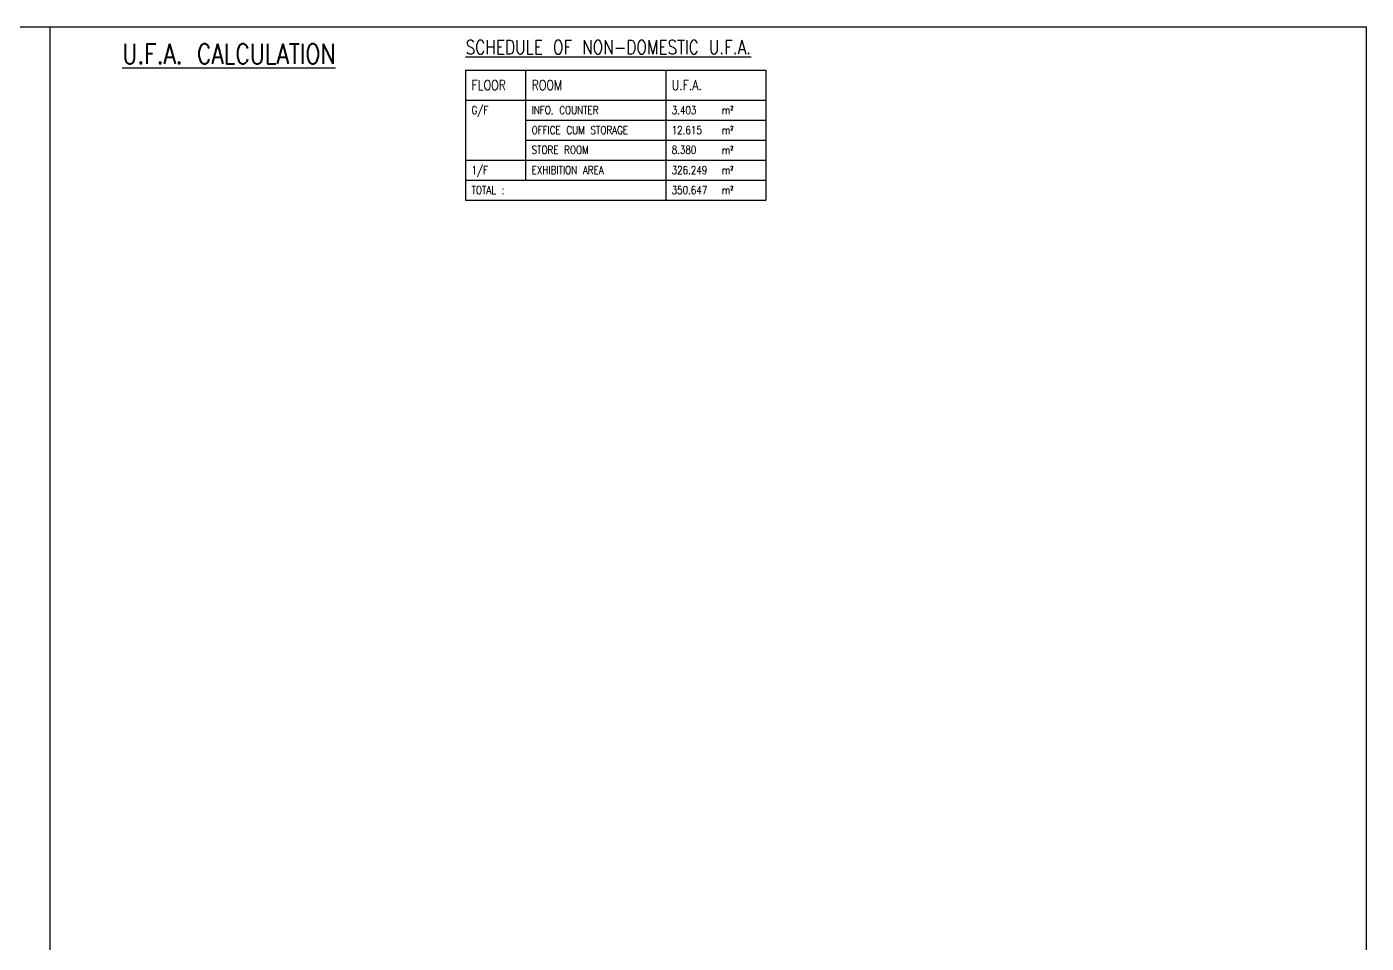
# Model space of a CAD drawing. Header units: millimetres. Extents: x 834140250 to 834644390, y 817877047 to 817987022.
# Drawn here: x 834409960 to 834490299, y 817932034 to 817987022 of the extents above; entities that cross this region are included whole.
import ezdxf

# ---------------------------------------------------------------- set-up
doc = ezdxf.new("R2010")
doc.units = ezdxf.units.MM
doc.header["$LTSCALE"] = 1000
doc.header["$MEASUREMENT"] = 0
doc.layers.add('VPA040_Text', color=3, linetype='Continuous')
doc.layers.add('VPA050_Marks', color=1, linetype='Continuous')
doc.styles.get("Standard").update_dxf_attribs({"font": 'txt.shx', "width": 0.8})

# ---------------------------------------------------------------- blocks, each defined once
blk = doc.blocks.new('M2')
at = {"width": 0.85}
for s, height, p in [('m', 200, (0, 0)), ('2', 100, (217, 100))]:
    blk.add_text(s, height=height, dxfattribs=at).set_placement(p)

msp = doc.modelspace()

# ---------------------------------------------------------------- linework, layer by layer
at = {"layer": 'VPA040_Text', "ltscale": 500}
for p, q in [((834436280.9, 817984422.5), (834436280.9, 817976622.5)), ((834436280.9, 817984422.5), (834454280.9, 817984422.5)), ((834439880.9, 817984422.5), (834439880.9, 817977822.5)), ((834448280.9, 817984422.5), (834448280.9, 817976622.5)), ((834436280.9, 817982622.5), (834454280.9, 817982622.5)), ((834439880.9, 817981422.5), (834454280.9, 817981422.5)), ((834439880.9, 817980222.5), (834454280.9, 817980222.5)), ((834436280.9, 817979022.5), (834454280.9, 817979022.5)), ((834436280.9, 817977822.5), (834454280.9, 817977822.5)), ((834436280.9, 817976622.5), (834454280.9, 817976622.5))]:
    msp.add_line(p, q, dxfattribs=at)
msp.add_lwpolyline([(834454280.9, 817984422.5), (834454280.9, 817976622.5)], dxfattribs=at)
at = {"layer": 'VPA050_Marks', "ltscale": 500}
msp.add_line((834411351.2, 817987021.7), (834411351.2, 817877046.9), dxfattribs=at)
msp.add_lwpolyline([(834351165.4, 817987021.7), (834490298.8, 817987021.7), (834490298.8, 817877046.9), (834351165.4, 817877046.9)], close=True, dxfattribs=at)

# ---------------------------------------------------------------- block references
at = {"layer": 'VPA040_Text', "ltscale": 500, "xscale": 2.399999976158142, "yscale": 2.399999976158142, "zscale": 2.4}
for p in [(834451640.9, 817981782.5), (834451640.9, 817980582.5), (834451638.2, 817979382.5), (834451638.2, 817978182.5), (834451638.2, 817976982.5)]:
    msp.add_blockref('M2', p, dxfattribs=at)

# ---------------------------------------------------------------- texts
at = {"layer": 'VPA040_Text', "ltscale": 500, "width": 0.8}
for s, height, p in [('%%USCHEDULE OF NON-DOMESTIC U.F.A.', 840, (834436280.9, 817985382.5)), ('%%UU.F.A. CALCULATION', 1200, (834415688.7, 817984794.4)), ('FLOOR', 600, (834436640.9, 817983222.5)), ('ROOM', 600, (834440240.9, 817983222.5)), ('U.F.A.', 600, (834448640.9, 817983222.5)), ('G/F', 480, (834436638.2, 817981782.5)), ('INFO. COUNTER', 480, (834440240.9, 817981782.5)), ('3.403', 480, (834448640.9, 817981782.5)), ('OFFICE CUM STORAGE', 480, (834440240.9, 817980582.5)), ('12.615', 480, (834448640.9, 817980582.5)), ('STORE ROOM', 480, (834440240.9, 817979399.2)), ('8.380', 480, (834448640.9, 817979399.2)), ('1/F', 480, (834436638.2, 817978182.5)), ('EXHIBITION AREA', 480, (834440240.9, 817978182.5)), ('326.249', 480, (834448638.2, 817978182.5)), ('TOTAL :', 480, (834436635.5, 817976982.5)), ('350.647', 480, (834448638.2, 817976982.5))]:
    msp.add_text(s, height=height, dxfattribs=at).set_placement(p)

doc.saveas('drawing.dxf')
